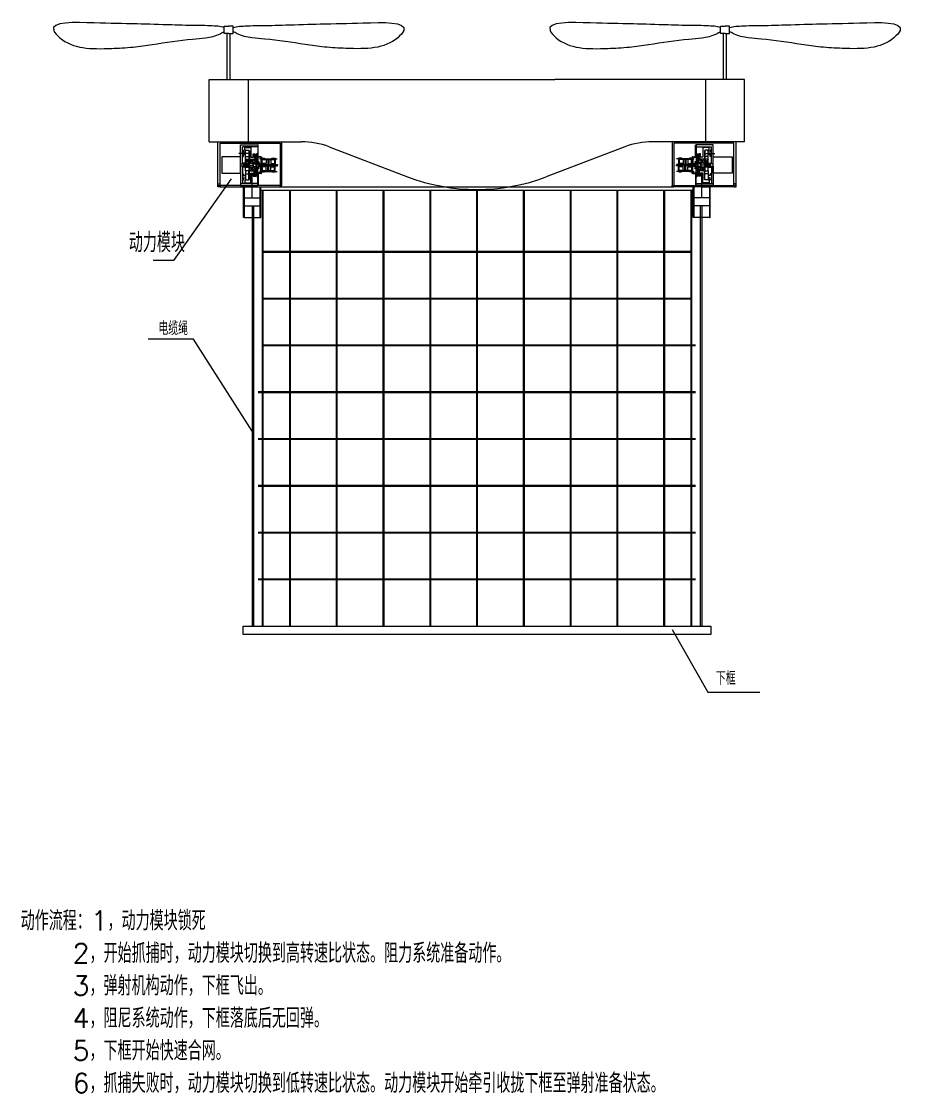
# Model space of a CAD drawing. Header units: millimetres. Extents: x 19097 to 24540, y 9793 to 14820.
# Drawn here: x 22277 to 24540, y 10831 to 13581 of the extents above; entities that cross this region are included whole.
import ezdxf

# ---------------------------------------------------------------- set-up
doc = ezdxf.new("R2010")
doc.units = ezdxf.units.MM
doc.layers.get('0').update_dxf_attribs({"lineweight": 20})
doc.layers.add('尺寸线', color=92, linetype='Continuous', lineweight=13)
doc.styles.get("Standard").update_dxf_attribs({"font": 'txt.shx', "bigfont": 'gbcbig.shx'})

msp = doc.modelspace()

# ---------------------------------------------------------------- linework, layer by layer
for p, q in [((22780.3, 13272.2), (22940.3, 13272.2)), ((22780.3, 13268.2), (22780.3, 13272.2)), ((22780.3, 13272.2), (22940.3, 13272.2)), ((22780.3, 13164.2), (22780.3, 13268.2)), ((22786.3, 13160.2), (22786.3, 13268.2)), ((22786.3, 13268.2), (22940.3, 13268.2)), ((22838.8, 13259.2), (22838.8, 13264.2)), ((22838.8, 13264.2), (22881.4, 13264.2)), ((22838.8, 13233.2), (22838.8, 13259.2)), ((22843.8, 13215.2), (22843.8, 13259.2)), ((22882.9, 13259.2), (22843.8, 13259.2)), ((22849.6, 13250.2), (22849.6, 13257.2)), ((22849.6, 13257.2), (22865.6, 13257.2)), ((22865.6, 13257.2), (22865.6, 13233)), ((22881.4, 13264.2), (22882.9, 13264.2)), ((22882.9, 13264.2), (22882.9, 13222.2)), ((22884.4, 13264.2), (22882.9, 13264.2)), ((22884.4, 13233.7), (22884.4, 13264.2)), ((22940.3, 13272.2), (22944.3, 13272.2)), ((22940.3, 13268.2), (22940.3, 13160.2)), ((22944.3, 13272.2), (22944.3, 13160.2)), ((23950.5, 13272.2), (23946.5, 13272.2)), ((23946.5, 13272.2), (23946.5, 13160.2)), ((24110.5, 13272.2), (23950.5, 13272.2)), ((24110.5, 13272.2), (23950.5, 13272.2)), ((24104.5, 13268.2), (23950.5, 13268.2)), ((23950.5, 13268.2), (23950.5, 13160.2)), ((24006.3, 13233.7), (24006.3, 13264.2)), ((24006.3, 13264.2), (24007.8, 13264.2)), ((24009.3, 13264.2), (24007.8, 13264.2)), ((24007.8, 13264.2), (24007.8, 13222.2)), ((24007.8, 13259.2), (24047, 13259.2)), ((24052, 13264.2), (24009.3, 13264.2)), ((24041.2, 13257.2), (24025.2, 13257.2)), ((24025.2, 13257.2), (24025.2, 13233)), ((24041.2, 13250.2), (24041.2, 13257.2)), ((24047, 13215.2), (24047, 13259.2)), ((24052, 13259.2), (24052, 13264.2)), ((24052, 13233.2), (24052, 13259.2)), ((24104.5, 13160.2), (24104.5, 13268.2)), ((24110.5, 13268.2), (24110.5, 13272.2)), ((24110.5, 13164.2), (24110.5, 13268.2)), ((22838.8, 13233.2), (22790.8, 13233.2)), ((22790.8, 13233.2), (22790.8, 13191.2)), ((22860.6, 13242.2), (22834.9, 13242.2)), ((22838.8, 13191.2), (22838.8, 13233.2)), ((22843.8, 13250.2), (22846.8, 13250.2)), ((22843.8, 13234.2), (22846.8, 13234.2)), ((22846.8, 13250.2), (22846.8, 13246.2)), ((22846.8, 13246.2), (22846.8, 13245.2)), ((22846.8, 13245.2), (22851.6, 13245.2)), ((22846.8, 13238.2), (22846.8, 13239.2)), ((22846.8, 13239.2), (22851.6, 13239.2)), ((22846.8, 13234.2), (22846.8, 13238.2)), ((22851.6, 13250.2), (22849.6, 13250.2)), ((22851.6, 13234.2), (22851.6, 13250.2)), ((22851.6, 13250.2), (22860.6, 13250.2)), ((22851.6, 13227.2), (22851.6, 13234.2)), ((22851.6, 13234.2), (22860.6, 13234.2)), ((22851.6, 13227.2), (22860.6, 13227.2)), ((22851.6, 13197.2), (22851.6, 13227.2)), ((22851.6, 13227.2), (22860.6, 13217.2)), ((22851.6, 13217.2), (22860.6, 13227.2)), ((22860.6, 13250.2), (22860.6, 13234.2)), ((22860.6, 13249.2), (22861.6, 13249.2)), ((22860.6, 13234.2), (22860.6, 13227.2)), ((22860.6, 13227.2), (22860.6, 13197.2)), ((22861.6, 13249.2), (22861.6, 13218.2)), ((22861.6, 13227.2), (22870.6, 13227.2)), ((22861.6, 13227.2), (22870.6, 13217.2)), ((22870.6, 13227.2), (22861.6, 13217.2)), ((22865.6, 13233), (22871.6, 13233)), ((22870.6, 13227.2), (22870.6, 13217.2)), ((22870.6, 13227.2), (22871.6, 13227.2)), ((22871.6, 13233), (22871.6, 13241)), ((22871.6, 13241), (22875.3, 13241)), ((22871.6, 13224.7), (22871.6, 13227.2)), ((22874.3, 13241), (22874.3, 13224.7)), ((22875.3, 13241), (22875.3, 13230.6)), ((22875.3, 13230.6), (22875.3, 13224.7)), ((22876.4, 13220.2), (22876.4, 13240.2)), ((22876.4, 13240.2), (22878.9, 13240.2)), ((22877.2, 13240.2), (22877.2, 13221.2)), ((22878.1, 13240.2), (22878.1, 13221.2)), ((22878.9, 13240.2), (22878.9, 13220.7)), ((22880.4, 13240.2), (22880.4, 13222.2)), ((22880.4, 13240.2), (22881.4, 13240.2)), ((22881.4, 13240.2), (22881.4, 13243.2)), ((22881.4, 13243.2), (22882.9, 13243.2)), ((22881.4, 13240.2), (22881.4, 13222.2)), ((22891.4, 13232.2), (22882.9, 13232.2)), ((22891.4, 13233.7), (22884.4, 13233.7)), ((22899.7, 13228.4), (22887.9, 13228.4)), ((22891.4, 13233.7), (22891.4, 13216.7)), ((22891.4, 13233.7), (22892.9, 13233.7)), ((22892.9, 13233.7), (22892.9, 13213.7)), ((22892.9, 13229.9), (22900.2, 13229.9)), ((22892.9, 13229.4), (22897.9, 13229.4)), ((22892.9, 13229.2), (22898.3, 13229.2)), ((22898.3, 13227.6), (22892.9, 13227.6)), ((22897.9, 13227.4), (22892.9, 13227.4)), ((22892.9, 13226.9), (22894.4, 13226.9)), ((22894.4, 13213.7), (22894.4, 13226.9)), ((22894.4, 13226.5), (22926.4, 13226.5)), ((22897.9, 13229.4), (22897.9, 13227.4)), ((22898.3, 13229.2), (22898.3, 13227.6)), ((22898.3, 13229.2), (22898.7, 13228.4)), ((22898.7, 13228.4), (22898.3, 13227.6)), ((22900.2, 13229.9), (22900.2, 13228.4)), ((22900.2, 13228.4), (22919.2, 13228.4)), ((22904.4, 13226.5), (22904.4, 13216.5)), ((22910.4, 13226.5), (22910.4, 13208.7)), ((22916.4, 13226.5), (22916.4, 13216.5)), ((22919.2, 13229.9), (22926.4, 13229.9)), ((22919.2, 13228.4), (22919.2, 13229.9)), ((22921.1, 13229.2), (22920.6, 13228.4)), ((22920.6, 13228.4), (22921.1, 13227.6)), ((22926.4, 13229.2), (22921.1, 13229.2)), ((22921.1, 13229.2), (22921.1, 13227.6)), ((22921.1, 13227.6), (22926.4, 13227.6)), ((22921.2, 13228.4), (22933, 13228.4)), ((22926.4, 13229.4), (22921.4, 13229.4)), ((22921.4, 13229.4), (22921.4, 13227.4)), ((22921.4, 13227.4), (22926.4, 13227.4)), ((22926.4, 13229.9), (22926.4, 13213.7)), ((22926.4, 13229.9), (22927.9, 13229.9)), ((22927.9, 13229.9), (22927.9, 13213.7)), ((23969.5, 13228.4), (23957.8, 13228.4)), ((23962.8, 13229.9), (23962.8, 13213.7)), ((23964.3, 13229.9), (23962.8, 13229.9)), ((23971.6, 13229.9), (23964.3, 13229.9)), ((23964.3, 13229.9), (23964.3, 13213.7)), ((23964.3, 13229.4), (23969.3, 13229.4)), ((23964.3, 13229.2), (23969.7, 13229.2)), ((23969.7, 13227.6), (23964.3, 13227.6)), ((23969.3, 13227.4), (23964.3, 13227.4)), ((23996.3, 13226.5), (23964.3, 13226.5)), ((23969.3, 13229.4), (23969.3, 13227.4)), ((23969.7, 13229.2), (23969.7, 13227.6)), ((23969.7, 13229.2), (23970.1, 13228.4)), ((23970.1, 13228.4), (23969.7, 13227.6)), ((23971.6, 13228.4), (23971.6, 13229.9)), ((23990.6, 13228.4), (23971.6, 13228.4)), ((23974.3, 13226.5), (23974.3, 13216.5)), ((23980.3, 13226.5), (23980.3, 13208.7)), ((23986.3, 13226.5), (23986.3, 13216.5)), ((23997.8, 13229.9), (23990.6, 13229.9)), ((23990.6, 13229.9), (23990.6, 13228.4)), ((23991.1, 13228.4), (24002.9, 13228.4)), ((23992.5, 13229.2), (23992, 13228.4)), ((23992, 13228.4), (23992.5, 13227.6)), ((23997.8, 13229.2), (23992.5, 13229.2)), ((23992.5, 13229.2), (23992.5, 13227.6)), ((23992.5, 13227.6), (23997.8, 13227.6)), ((23997.8, 13229.4), (23992.8, 13229.4)), ((23992.8, 13229.4), (23992.8, 13227.4)), ((23992.8, 13227.4), (23997.8, 13227.4)), ((23996.3, 13213.7), (23996.3, 13226.9)), ((23997.8, 13226.9), (23996.3, 13226.9)), ((23999.3, 13233.7), (23997.8, 13233.7)), ((23997.8, 13233.7), (23997.8, 13213.7)), ((23999.3, 13233.7), (23999.3, 13216.7)), ((23999.3, 13233.7), (24006.3, 13233.7)), ((23999.3, 13232.2), (24007.8, 13232.2)), ((24009.3, 13243.2), (24007.8, 13243.2)), ((24009.3, 13240.2), (24009.3, 13243.2)), ((24010.3, 13240.2), (24009.3, 13240.2)), ((24009.3, 13240.2), (24009.3, 13222.2)), ((24010.3, 13240.2), (24010.3, 13222.2)), ((24014.3, 13240.2), (24011.8, 13240.2)), ((24011.8, 13240.2), (24011.8, 13220.7)), ((24012.6, 13240.2), (24012.6, 13221.2)), ((24013.5, 13240.2), (24013.5, 13221.2)), ((24014.3, 13220.2), (24014.3, 13240.2)), ((24019.2, 13241), (24015.4, 13241)), ((24015.4, 13241), (24015.4, 13230.6)), ((24015.4, 13230.6), (24015.4, 13224.7)), ((24016.4, 13241), (24016.4, 13224.7)), ((24019.2, 13233), (24019.2, 13241)), ((24025.2, 13233), (24019.2, 13233)), ((24019.2, 13224.7), (24019.2, 13227.2)), ((24020.2, 13227.2), (24019.2, 13227.2)), ((24029.2, 13227.2), (24020.2, 13227.2)), ((24020.2, 13227.2), (24020.2, 13217.2)), ((24029.2, 13227.2), (24020.2, 13217.2)), ((24020.2, 13227.2), (24029.2, 13217.2)), ((24030.2, 13249.2), (24029.2, 13249.2)), ((24029.2, 13249.2), (24029.2, 13218.2)), ((24039.2, 13250.2), (24030.2, 13250.2)), ((24030.2, 13250.2), (24030.2, 13234.2)), ((24030.2, 13242.2), (24055.9, 13242.2)), ((24039.2, 13234.2), (24030.2, 13234.2)), ((24030.2, 13234.2), (24030.2, 13227.2)), ((24039.2, 13227.2), (24030.2, 13227.2)), ((24030.2, 13227.2), (24030.2, 13197.2)), ((24039.2, 13227.2), (24030.2, 13217.2)), ((24039.2, 13217.2), (24030.2, 13227.2)), ((24039.2, 13234.2), (24039.2, 13250.2)), ((24039.2, 13250.2), (24041.2, 13250.2)), ((24044, 13245.2), (24039.2, 13245.2)), ((24044, 13239.2), (24039.2, 13239.2)), ((24039.2, 13227.2), (24039.2, 13234.2)), ((24039.2, 13197.2), (24039.2, 13227.2)), ((24047, 13250.2), (24044, 13250.2)), ((24044, 13250.2), (24044, 13246.2)), ((24044, 13246.2), (24044, 13245.2)), ((24044, 13238.2), (24044, 13239.2)), ((24044, 13234.2), (24044, 13238.2)), ((24047, 13234.2), (24044, 13234.2)), ((24052, 13191.2), (24052, 13233.2)), ((24052, 13233.2), (24100, 13233.2)), ((24100, 13233.2), (24100, 13191.2)), ((22838.8, 13215.2), (22858.8, 13215.2)), ((22858.8, 13209.2), (22838.8, 13209.2)), ((22838.8, 13209.2), (22838.8, 13160.2)), ((22843.8, 13209.2), (22843.8, 13165.2)), ((22844.6, 13215.2), (22844.6, 13217.2)), ((22851.6, 13217.2), (22844.6, 13217.2)), ((22844.6, 13209.2), (22844.6, 13207.2)), ((22851.6, 13207.2), (22844.6, 13207.2)), ((22844.9, 13212.2), (22872.8, 13212.2)), ((22858.8, 13215.2), (22850.8, 13215.2)), ((22851.6, 13217.2), (22860.6, 13217.2)), ((22851.6, 13207.2), (22860.6, 13207.2)), ((22858.8, 13215.2), (22858.8, 13209.2)), ((22860.6, 13217.2), (22878.4, 13217.2)), ((22878.4, 13207.2), (22860.6, 13207.2)), ((22861.6, 13212.2), (22861.6, 13218.2)), ((22861.6, 13217.2), (22870.6, 13217.2)), ((22861.6, 13212.2), (22861.6, 13206.2)), ((22861.6, 13207.2), (22870.6, 13207.2)), ((22861.6, 13197.2), (22870.6, 13207.2)), ((22870.6, 13197.2), (22861.6, 13207.2)), ((22861.6, 13175.2), (22861.6, 13206.2)), ((22870.4, 13217.2), (22870.4, 13207.2)), ((22870.4, 13215.7), (22878.4, 13215.7)), ((22870.4, 13208.7), (22878.4, 13208.7)), ((22870.6, 13197.2), (22870.6, 13207.2)), ((22873.5, 13224.7), (22871.6, 13224.7)), ((22871.6, 13199.7), (22871.6, 13197.2)), ((22873.5, 13199.7), (22871.6, 13199.7)), ((22872.9, 13217.2), (22872.9, 13220.2)), ((22872.9, 13220.2), (22876.4, 13220.2)), ((22872.9, 13217.2), (22872.9, 13216)), ((22872.9, 13216), (22878.4, 13216)), ((22872.9, 13207.2), (22872.9, 13208.4)), ((22872.9, 13208.4), (22878.4, 13208.4)), ((22872.9, 13207.2), (22872.9, 13204.2)), ((22872.9, 13204.2), (22876.4, 13204.2)), ((22873.5, 13224.7), (22875.3, 13224.7)), ((22873.5, 13199.7), (22875.3, 13199.7)), ((22873.5, 13199.7), (22875.3, 13199.7)), ((22873.5, 13199.7), (22875.3, 13199.7)), ((22874.3, 13183.5), (22874.3, 13199.7)), ((22875.3, 13193.9), (22875.3, 13199.7)), ((22877.2, 13221.2), (22876.4, 13221.2)), ((22876.4, 13204.2), (22876.4, 13184.2)), ((22877.2, 13203.2), (22876.4, 13203.2)), ((22877.2, 13184.2), (22877.2, 13203.2)), ((22877.4, 13212.2), (22880.4, 13212.2)), ((22878.1, 13221.2), (22878.9, 13221.2)), ((22878.1, 13184.2), (22878.1, 13203.2)), ((22878.1, 13203.2), (22878.9, 13203.2)), ((22878.4, 13218.7), (22878.4, 13217.2)), ((22880.4, 13218.7), (22878.4, 13218.7)), ((22878.4, 13217.2), (22878.4, 13207.2)), ((22880.4, 13214.7), (22878.4, 13214.7)), ((22878.4, 13214.7), (22878.4, 13209.7)), ((22878.4, 13209.7), (22880.4, 13209.7)), ((22878.9, 13220.7), (22886.4, 13220.7)), ((22878.9, 13184.2), (22878.9, 13203.7)), ((22878.9, 13203.7), (22886.4, 13203.7)), ((22882.9, 13222.2), (22880.4, 13222.2)), ((22880.4, 13205.2), (22880.4, 13219.2)), ((22880.4, 13219.2), (22885.4, 13219.2)), ((22885.4, 13219.2), (22880.4, 13214.7)), ((22880.4, 13219.2), (22885.4, 13214.7)), ((22880.4, 13214.7), (22885.4, 13214.7)), ((22880.4, 13209.7), (22885.4, 13209.7)), ((22885.4, 13205.2), (22880.4, 13209.7)), ((22880.4, 13205.2), (22885.4, 13209.7)), ((22880.4, 13205.2), (22885.4, 13205.2)), ((22880.4, 13184.2), (22880.4, 13202.2)), ((22882.9, 13202.2), (22880.4, 13202.2)), ((22881.4, 13184.2), (22881.4, 13202.2)), ((22882.9, 13160.2), (22882.9, 13202.2)), ((22885.9, 13213.7), (22885.2, 13212.2)), ((22885.2, 13212.2), (22885.9, 13210.7)), ((22885.4, 13219.2), (22885.4, 13219.7)), ((22885.4, 13219.7), (22886.2, 13219.7)), ((22885.4, 13219.2), (22885.4, 13205.2)), ((22886.4, 13219.2), (22885.4, 13219.2)), ((22885.4, 13215.7), (22885.9, 13215.7)), ((22885.9, 13208.7), (22885.4, 13208.7)), ((22886.4, 13205.2), (22885.4, 13205.2)), ((22885.4, 13204.7), (22886.2, 13204.7)), ((22885.9, 13215.7), (22888.9, 13215.7)), ((22886.4, 13213.7), (22885.9, 13213.7)), ((22885.9, 13213.7), (22885.9, 13210.7)), ((22885.9, 13210.7), (22886.4, 13210.7)), ((22885.9, 13208.7), (22888.9, 13208.7)), ((22886.2, 13219.7), (22886.2, 13219.2)), ((22886.2, 13204.7), (22886.2, 13205.2)), ((22886.4, 13220.7), (22886.4, 13219.2)), ((22890.4, 13213.7), (22886.4, 13213.7)), ((22886.4, 13213.7), (22886.4, 13210.7)), ((22886.4, 13210.7), (22890.4, 13210.7)), ((22886.4, 13203.7), (22886.4, 13205.2)), ((22887, 13215.7), (22887, 13208.7)), ((22887.6, 13207.4), (22887.6, 13217.3)), ((22888.2, 13215.7), (22888.2, 13208.7)), ((22888.9, 13215.7), (22888.9, 13213.7)), ((22888.9, 13208.7), (22888.9, 13210.7)), ((22890.4, 13213.7), (22933.4, 13213.7)), ((22890.4, 13210.7), (22933.4, 13210.7)), ((22891.4, 13216.7), (22892.9, 13216.7)), ((22891.4, 13190.7), (22891.4, 13207.7)), ((22891.4, 13207.7), (22892.9, 13207.7)), ((22892.9, 13190.7), (22892.9, 13210.7)), ((22904.4, 13216.5), (22894.4, 13216.5)), ((22894.4, 13210.7), (22894.4, 13197.6)), ((22904.4, 13208), (22894.4, 13208)), ((22904.4, 13198), (22904.4, 13208)), ((22910.4, 13225.5), (22908.9, 13225.5)), ((22908.9, 13225.5), (22908.9, 13213.7)), ((22908.9, 13199), (22908.9, 13210.7)), ((22910.4, 13199), (22908.9, 13199)), ((22910.4, 13225.5), (22911.9, 13225.5)), ((22910.4, 13198), (22910.4, 13215.8)), ((22910.4, 13199), (22911.9, 13199)), ((22911.9, 13225.5), (22911.9, 13213.7)), ((22911.9, 13199), (22911.9, 13210.7)), ((22916.4, 13216.5), (22926.4, 13216.5)), ((22916.4, 13198), (22916.4, 13208)), ((22916.4, 13208), (22926.4, 13208)), ((22926.4, 13194.6), (22926.4, 13210.7)), ((22927.9, 13194.6), (22927.9, 13210.7)), ((22933.4, 13213.7), (22933.4, 13212.2)), ((22933.4, 13210.7), (22933.4, 13212.2)), ((24000.3, 13213.7), (23957.3, 13213.7)), ((23957.3, 13213.7), (23957.3, 13212.2)), ((23957.3, 13210.7), (23957.3, 13212.2)), ((24000.3, 13210.7), (23957.3, 13210.7)), ((23962.8, 13194.6), (23962.8, 13210.7)), ((23974.3, 13216.5), (23964.3, 13216.5)), ((23964.3, 13194.6), (23964.3, 13210.7)), ((23974.3, 13208), (23964.3, 13208)), ((23974.3, 13198), (23974.3, 13208)), ((23980.3, 13225.5), (23978.8, 13225.5)), ((23978.8, 13225.5), (23978.8, 13213.7)), ((23978.8, 13199), (23978.8, 13210.7)), ((23980.3, 13199), (23978.8, 13199)), ((23980.3, 13225.5), (23981.8, 13225.5)), ((23980.3, 13198), (23980.3, 13215.8)), ((23980.3, 13199), (23981.8, 13199)), ((23981.8, 13225.5), (23981.8, 13213.7)), ((23981.8, 13199), (23981.8, 13210.7)), ((23986.3, 13216.5), (23996.3, 13216.5)), ((23986.3, 13198), (23986.3, 13208)), ((23986.3, 13208), (23996.3, 13208)), ((23996.3, 13210.7), (23996.3, 13197.6)), ((23999.3, 13216.7), (23997.8, 13216.7)), ((23997.8, 13190.7), (23997.8, 13210.7)), ((23999.3, 13207.7), (23997.8, 13207.7)), ((23999.3, 13190.7), (23999.3, 13207.7)), ((24000.3, 13213.7), (24004.3, 13213.7)), ((24004.3, 13210.7), (24000.3, 13210.7)), ((24004.8, 13215.7), (24001.8, 13215.7)), ((24001.8, 13215.7), (24001.8, 13213.7)), ((24001.8, 13208.7), (24001.8, 13210.7)), ((24004.8, 13208.7), (24001.8, 13208.7)), ((24002.5, 13215.7), (24002.5, 13208.7)), ((24003.1, 13207.4), (24003.1, 13217.3)), ((24003.7, 13215.7), (24003.7, 13208.7)), ((24011.8, 13220.7), (24004.3, 13220.7)), ((24004.3, 13220.7), (24004.3, 13219.2)), ((24004.3, 13219.2), (24005.3, 13219.2)), ((24004.3, 13213.7), (24004.3, 13210.7)), ((24004.3, 13213.7), (24004.9, 13213.7)), ((24004.9, 13210.7), (24004.3, 13210.7)), ((24004.3, 13203.7), (24004.3, 13205.2)), ((24004.3, 13205.2), (24005.3, 13205.2)), ((24011.8, 13203.7), (24004.3, 13203.7)), ((24005.3, 13219.7), (24004.5, 13219.7)), ((24004.5, 13219.7), (24004.5, 13219.2)), ((24004.5, 13204.7), (24004.5, 13205.2)), ((24005.3, 13204.7), (24004.5, 13204.7)), ((24005.3, 13215.7), (24004.8, 13215.7)), ((24004.8, 13208.7), (24005.3, 13208.7)), ((24004.9, 13213.7), (24004.9, 13210.7)), ((24004.9, 13213.7), (24005.5, 13212.2)), ((24005.5, 13212.2), (24004.9, 13210.7)), ((24005.3, 13219.2), (24005.3, 13219.7)), ((24010.3, 13219.2), (24005.3, 13219.2)), ((24005.3, 13219.2), (24005.3, 13205.2)), ((24005.3, 13219.2), (24010.3, 13214.7)), ((24010.3, 13219.2), (24005.3, 13214.7)), ((24010.3, 13214.7), (24005.3, 13214.7)), ((24010.3, 13209.7), (24005.3, 13209.7)), ((24005.3, 13205.2), (24010.3, 13209.7)), ((24010.3, 13205.2), (24005.3, 13209.7)), ((24010.3, 13205.2), (24005.3, 13205.2)), ((24007.8, 13222.2), (24010.3, 13222.2)), ((24007.8, 13160.2), (24007.8, 13202.2)), ((24007.8, 13202.2), (24010.3, 13202.2)), ((24009.3, 13184.2), (24009.3, 13202.2)), ((24010.3, 13205.2), (24010.3, 13219.2)), ((24010.3, 13218.7), (24012.3, 13218.7)), ((24010.3, 13214.7), (24012.3, 13214.7)), ((24013.3, 13212.2), (24010.3, 13212.2)), ((24012.3, 13209.7), (24010.3, 13209.7)), ((24010.3, 13184.2), (24010.3, 13202.2)), ((24012.6, 13221.2), (24011.8, 13221.2)), ((24011.8, 13184.2), (24011.8, 13203.7)), ((24012.6, 13203.2), (24011.8, 13203.2)), ((24012.3, 13218.7), (24012.3, 13217.2)), ((24030.2, 13217.2), (24012.3, 13217.2)), ((24012.3, 13217.2), (24012.3, 13207.2)), ((24017.8, 13216), (24012.3, 13216)), ((24020.3, 13215.7), (24012.3, 13215.7)), ((24012.3, 13214.7), (24012.3, 13209.7)), ((24020.3, 13208.7), (24012.3, 13208.7)), ((24017.8, 13208.4), (24012.3, 13208.4)), ((24012.3, 13207.2), (24030.2, 13207.2)), ((24012.6, 13184.2), (24012.6, 13203.2)), ((24013.5, 13221.2), (24014.3, 13221.2)), ((24013.5, 13184.2), (24013.5, 13203.2)), ((24013.5, 13203.2), (24014.3, 13203.2)), ((24017.8, 13220.2), (24014.3, 13220.2)), ((24017.8, 13204.2), (24014.3, 13204.2)), ((24014.3, 13204.2), (24014.3, 13184.2)), ((24017.3, 13224.7), (24015.4, 13224.7)), ((24015.4, 13193.9), (24015.4, 13199.7)), ((24017.3, 13199.7), (24015.4, 13199.7)), ((24017.3, 13199.7), (24015.4, 13199.7)), ((24017.3, 13199.7), (24015.4, 13199.7)), ((24016.4, 13183.5), (24016.4, 13199.7)), ((24017.3, 13224.7), (24019.2, 13224.7)), ((24017.3, 13199.7), (24019.2, 13199.7)), ((24017.8, 13217.2), (24017.8, 13220.2)), ((24017.8, 13217.2), (24017.8, 13216)), ((24017.8, 13207.2), (24017.8, 13208.4)), ((24017.8, 13207.2), (24017.8, 13204.2)), ((24045.8, 13212.2), (24018, 13212.2)), ((24019.2, 13199.7), (24019.2, 13197.2)), ((24029.2, 13217.2), (24020.2, 13217.2)), ((24029.2, 13207.2), (24020.2, 13207.2)), ((24020.2, 13197.2), (24020.2, 13207.2)), ((24029.2, 13197.2), (24020.2, 13207.2)), ((24020.2, 13197.2), (24029.2, 13207.2)), ((24020.3, 13217.2), (24020.3, 13207.2)), ((24029.2, 13212.2), (24029.2, 13218.2)), ((24029.2, 13212.2), (24029.2, 13206.2)), ((24029.2, 13175.2), (24029.2, 13206.2)), ((24039.2, 13217.2), (24030.2, 13217.2)), ((24039.2, 13207.2), (24030.2, 13207.2)), ((24052, 13215.2), (24032, 13215.2)), ((24032, 13215.2), (24032, 13209.2)), ((24032, 13215.2), (24040, 13215.2)), ((24032, 13209.2), (24052, 13209.2)), ((24039.2, 13217.2), (24046.2, 13217.2)), ((24039.2, 13207.2), (24046.2, 13207.2)), ((24046.2, 13215.2), (24046.2, 13217.2)), ((24046.2, 13209.2), (24046.2, 13207.2)), ((24047, 13209.2), (24047, 13165.2)), ((24052, 13209.2), (24052, 13160.2)), ((22790.8, 13191.2), (22838.8, 13191.2)), ((22843.8, 13190.2), (22846.8, 13190.2)), ((22843.8, 13174.2), (22846.8, 13174.2)), ((22846.8, 13190.2), (22846.8, 13186.2)), ((22846.8, 13186.2), (22846.8, 13185.2)), ((22846.8, 13185.2), (22851.6, 13185.2)), ((22846.8, 13178.2), (22846.8, 13179.2)), ((22846.8, 13179.2), (22851.6, 13179.2)), ((22846.8, 13174.2), (22846.8, 13178.2)), ((22851.6, 13174.2), (22849.6, 13174.2)), ((22849.6, 13174.2), (22849.6, 13167.2)), ((22851.6, 13174.2), (22849.6, 13174.2)), ((22860.6, 13197.2), (22851.6, 13197.2)), ((22851.6, 13197.2), (22851.6, 13190.2)), ((22851.6, 13190.2), (22860.6, 13190.2)), ((22851.6, 13190.2), (22860.6, 13190.2)), ((22851.6, 13190.2), (22851.6, 13174.2)), ((22851.6, 13174.2), (22860.6, 13174.2)), ((22860.6, 13190.2), (22860.6, 13197.2)), ((22860.6, 13174.2), (22860.6, 13190.2)), ((22860.6, 13175.2), (22861.6, 13175.2)), ((22860.6, 13175.2), (22861.6, 13175.2)), ((22861.6, 13197.2), (22870.6, 13197.2)), ((22865.6, 13167.2), (22865.6, 13191.5)), ((22865.6, 13191.5), (22871.6, 13191.5)), ((22868.6, 13128.1), (22868.6, 13191.5)), ((22870.6, 13197.2), (22871.6, 13197.2)), ((22871.6, 13191.5), (22871.6, 13183.5)), ((22871.6, 13183.5), (22875.3, 13183.5)), ((22875.3, 13183.5), (22875.3, 13193.9)), ((22876.4, 13184.2), (22878.9, 13184.2)), ((22880.4, 13184.2), (22881.4, 13184.2)), ((22881.4, 13184.2), (22881.4, 13181.2)), ((22881.4, 13181.2), (22882.9, 13181.2)), ((22891.4, 13192.2), (22882.9, 13192.2)), ((22891.4, 13190.7), (22884.4, 13190.7)), ((22884.4, 13190.7), (22884.4, 13160.2)), ((22899.7, 13196.1), (22887.9, 13196.1)), ((22891.4, 13190.7), (22892.9, 13190.7)), ((22892.9, 13197.6), (22894.4, 13197.6)), ((22897.9, 13197.1), (22892.9, 13197.1)), ((22898.3, 13196.9), (22892.9, 13196.9)), ((22892.9, 13195.3), (22898.3, 13195.3)), ((22892.9, 13195.1), (22897.9, 13195.1)), ((22892.9, 13194.6), (22900.2, 13194.6)), ((22894.4, 13198), (22926.4, 13198)), ((22897.9, 13195.1), (22897.9, 13197.1)), ((22898.3, 13195.3), (22898.3, 13196.9)), ((22898.7, 13196.1), (22898.3, 13196.9)), ((22898.3, 13195.3), (22898.7, 13196.1)), ((22900.2, 13194.6), (22900.2, 13196.1)), ((22900.2, 13196.1), (22919.2, 13196.1)), ((22919.2, 13196.1), (22919.2, 13194.6)), ((22919.2, 13194.6), (22926.4, 13194.6)), ((22920.6, 13196.1), (22921.1, 13196.9)), ((22921.1, 13195.3), (22920.6, 13196.1)), ((22921.1, 13195.3), (22921.1, 13196.9)), ((22921.1, 13196.9), (22926.4, 13196.9)), ((22926.4, 13195.3), (22921.1, 13195.3)), ((22921.2, 13196.1), (22933, 13196.1)), ((22921.4, 13195.1), (22921.4, 13197.1)), ((22921.4, 13197.1), (22926.4, 13197.1)), ((22926.4, 13195.1), (22921.4, 13195.1)), ((22926.4, 13194.6), (22927.9, 13194.6)), ((23969.5, 13196.1), (23957.8, 13196.1)), ((23964.3, 13194.6), (23962.8, 13194.6)), ((23996.3, 13198), (23964.3, 13198)), ((23969.3, 13197.1), (23964.3, 13197.1)), ((23969.7, 13196.9), (23964.3, 13196.9)), ((23964.3, 13195.3), (23969.7, 13195.3)), ((23964.3, 13195.1), (23969.3, 13195.1)), ((23971.6, 13194.6), (23964.3, 13194.6)), ((23969.3, 13195.1), (23969.3, 13197.1)), ((23969.7, 13195.3), (23969.7, 13196.9)), ((23970.1, 13196.1), (23969.7, 13196.9)), ((23969.7, 13195.3), (23970.1, 13196.1)), ((23990.6, 13196.1), (23971.6, 13196.1)), ((23971.6, 13196.1), (23971.6, 13194.6)), ((23990.6, 13194.6), (23990.6, 13196.1)), ((23997.8, 13194.6), (23990.6, 13194.6)), ((23991.1, 13196.1), (24002.9, 13196.1)), ((23992, 13196.1), (23992.5, 13196.9)), ((23992.5, 13195.3), (23992, 13196.1)), ((23992.5, 13195.3), (23992.5, 13196.9)), ((23992.5, 13196.9), (23997.8, 13196.9)), ((23997.8, 13195.3), (23992.5, 13195.3)), ((23992.8, 13195.1), (23992.8, 13197.1)), ((23992.8, 13197.1), (23997.8, 13197.1)), ((23997.8, 13195.1), (23992.8, 13195.1)), ((23997.8, 13197.6), (23996.3, 13197.6)), ((23999.3, 13190.7), (23997.8, 13190.7)), ((23999.3, 13192.2), (24007.8, 13192.2)), ((23999.3, 13190.7), (24006.3, 13190.7)), ((24006.3, 13190.7), (24006.3, 13160.2)), ((24009.3, 13181.2), (24007.8, 13181.2)), ((24009.3, 13184.2), (24009.3, 13181.2)), ((24010.3, 13184.2), (24009.3, 13184.2)), ((24014.3, 13184.2), (24011.8, 13184.2)), ((24015.4, 13183.5), (24015.4, 13193.9)), ((24019.2, 13183.5), (24015.4, 13183.5)), ((24020.2, 13197.2), (24019.2, 13197.2)), ((24025.2, 13191.5), (24019.2, 13191.5)), ((24019.2, 13191.5), (24019.2, 13183.5)), ((24029.2, 13197.2), (24020.2, 13197.2)), ((24022.2, 13128.1), (24022.2, 13191.5)), ((24025.2, 13167.2), (24025.2, 13191.5)), ((24030.2, 13175.2), (24029.2, 13175.2)), ((24030.2, 13175.2), (24029.2, 13175.2)), ((24030.2, 13197.2), (24039.2, 13197.2)), ((24030.2, 13190.2), (24030.2, 13197.2)), ((24039.2, 13190.2), (24030.2, 13190.2)), ((24039.2, 13190.2), (24030.2, 13190.2)), ((24030.2, 13174.2), (24030.2, 13190.2)), ((24039.2, 13174.2), (24030.2, 13174.2)), ((24039.2, 13197.2), (24039.2, 13190.2)), ((24039.2, 13190.2), (24039.2, 13174.2)), ((24044, 13185.2), (24039.2, 13185.2)), ((24044, 13179.2), (24039.2, 13179.2)), ((24039.2, 13174.2), (24041.2, 13174.2)), ((24039.2, 13174.2), (24041.2, 13174.2)), ((24041.2, 13174.2), (24041.2, 13167.2)), ((24047, 13190.2), (24044, 13190.2)), ((24044, 13190.2), (24044, 13186.2)), ((24044, 13186.2), (24044, 13185.2)), ((24044, 13178.2), (24044, 13179.2)), ((24044, 13174.2), (24044, 13178.2)), ((24047, 13174.2), (24044, 13174.2)), ((24100, 13191.2), (24052, 13191.2)), ((22780.3, 13160.2), (22780.3, 13164.2)), ((22780.3, 13164.2), (22786.3, 13164.2)), ((22780.3, 13156.2), (22780.3, 13160.2)), ((22780.3, 13160.2), (22786.3, 13160.2)), ((22786.3, 13156.2), (22780.3, 13156.2)), ((22940.3, 13160.2), (22786.3, 13160.2)), ((22786.3, 13160.2), (22786.3, 13156.2)), ((22786.3, 13156.2), (22940.3, 13156.2)), ((22882.9, 13165.2), (22838.8, 13165.2)), ((22838.8, 13160.2), (22882.9, 13160.2)), ((22846.6, 13078.2), (22846.6, 13156.2)), ((22868.6, 13156.2), (22848.6, 13156.2)), ((22848.6, 13156.2), (22848.6, 13078.2)), ((22849.6, 13167.2), (22865.6, 13167.2)), ((22884.4, 13160.2), (22882.9, 13160.2)), ((22888.6, 13156.2), (22888.6, 13078.2)), ((22890.6, 13078.2), (22890.6, 13156.2)), ((22890.6, 13148.2), (23946.5, 13148.2)), ((22894.4, 13148.2), (22894.4, 12030.2)), ((22896.4, 13148.2), (22896.4, 12030.2)), ((22940.3, 13156.2), (22940.3, 13160.2)), ((22944.3, 13160.2), (22940.3, 13160.2)), ((22940.3, 13156.2), (22944.3, 13156.2)), ((22940.3, 13156.2), (23950.5, 13156.2)), ((22944.3, 13156.2), (22944.3, 13160.2)), ((22964.4, 13148.2), (22964.4, 12030.2)), ((22966.4, 13148.2), (22966.4, 12030.2)), ((23084.4, 13148.2), (23084.4, 12030.2)), ((23086.4, 13148.2), (23086.4, 12030.2)), ((23204.4, 13148.2), (23204.4, 12030.2)), ((23206.4, 13148.2), (23206.4, 12030.2)), ((23324.4, 13148.2), (23324.4, 12030.2)), ((23326.4, 13148.2), (23326.4, 12030.2)), ((23444.4, 13148.2), (23444.4, 12030.2)), ((23446.4, 13148.2), (23446.4, 12030.2)), ((23564.4, 13148.2), (23564.4, 12030.2)), ((23566.4, 13148.2), (23566.4, 12030.2)), ((23684.4, 13148.2), (23684.4, 12030.2)), ((23686.4, 13148.2), (23686.4, 12030.2)), ((23804.4, 13148.2), (23804.4, 12030.2)), ((23806.4, 13148.2), (23806.4, 12030.2)), ((23924.4, 13148.2), (23924.4, 12030.2)), ((23926.4, 13148.2), (23926.4, 12030.2)), ((23946.5, 13160.2), (23950.5, 13160.2)), ((23946.5, 13156.2), (23946.5, 13160.2)), ((23950.5, 13156.2), (23946.5, 13156.2)), ((23946.5, 13148.2), (24000.2, 13148.2)), ((23950.5, 13160.2), (24104.5, 13160.2)), ((23950.5, 13156.2), (23950.5, 13160.2)), ((24104.5, 13156.2), (23950.5, 13156.2)), ((23994.4, 13148.2), (23994.4, 12030.2)), ((23996.4, 13148.2), (23996.4, 12030.2)), ((24000.2, 13078.2), (24000.2, 13156.2)), ((24002.2, 13156.2), (24002.2, 13078.2)), ((24006.3, 13160.2), (24007.8, 13160.2)), ((24007.8, 13165.2), (24052, 13165.2)), ((24052, 13160.2), (24007.8, 13160.2)), ((24022.2, 13156.2), (24042.2, 13156.2)), ((24041.2, 13167.2), (24025.2, 13167.2)), ((24042.2, 13156.2), (24042.2, 13078.2)), ((24044.2, 13078.2), (24044.2, 13156.2)), ((24110.5, 13164.2), (24104.5, 13164.2)), ((24104.5, 13160.2), (24104.5, 13156.2)), ((24110.5, 13160.2), (24104.5, 13160.2)), ((24104.5, 13156.2), (24110.5, 13156.2)), ((24110.5, 13160.2), (24110.5, 13164.2)), ((24110.5, 13156.2), (24110.5, 13160.2)), ((22848.6, 13128.1), (22888.6, 13128.1)), ((24042.2, 13128.1), (24002.2, 13128.1)), ((22848.6, 13108.1), (22888.6, 13108.1)), ((22868.6, 13108.1), (22868.6, 12030.2)), ((22872.6, 13108.1), (22872.6, 12030.2)), ((24042.2, 13108.1), (24002.2, 13108.1)), ((24018.2, 13108.1), (24018.2, 12030.2)), ((24022.2, 13108.1), (24022.2, 12030.2)), ((22848.6, 13078.2), (22846.6, 13078.2)), ((22848.6, 13078.2), (22888.6, 13078.2)), ((22888.6, 13078.2), (22890.6, 13078.2)), ((24002.2, 13078.2), (24000.2, 13078.2)), ((24042.2, 13078.2), (24002.2, 13078.2)), ((24042.2, 13078.2), (24044.2, 13078.2)), ((22894.4, 12991.2), (23996.4, 12991.2)), ((22894.4, 12989.2), (23996.4, 12989.2)), ((22894.4, 12871.2), (23996.4, 12871.2)), ((22894.4, 12869.2), (23996.4, 12869.2)), ((22894.4, 12751.2), (24006.4, 12751.2)), ((22894.4, 12749.2), (24006.4, 12749.2)), ((22884.4, 12631.2), (24006.4, 12631.2)), ((22884.4, 12629.2), (24006.4, 12629.2)), ((22884.4, 12511.2), (24006.4, 12511.2)), ((22884.4, 12509.2), (24006.4, 12509.2)), ((22884.4, 12391.2), (24006.4, 12391.2)), ((22884.4, 12389.2), (24006.4, 12389.2)), ((22884.4, 12271.2), (24006.4, 12271.2)), ((22884.4, 12269.2), (24006.4, 12269.2)), ((22884.4, 12151.2), (24006.4, 12151.2)), ((22884.4, 12149.2), (24006.4, 12149.2)), ((22845.4, 12030.2), (24045.4, 12030.2)), ((22845.4, 12008.2), (22845.4, 12030.2)), ((24045.4, 12030.2), (24045.4, 12008.2)), ((24045.4, 12008.2), (22845.4, 12008.2))]:
    msp.add_line(p, q)
at = {"layer": '尺寸线'}
for p, q in [((22797, 13549.5), (22797, 13568.4)), ((22797, 13568.4), (22808.7, 13568.4)), ((22820.3, 13568.4), (22808.7, 13568.4)), ((22820.3, 13549.5), (22820.3, 13568.4)), ((24070.4, 13549.5), (24070.4, 13568.4)), ((24070.4, 13568.4), (24082.1, 13568.4)), ((24093.8, 13568.4), (24082.1, 13568.4)), ((24093.8, 13549.5), (24093.8, 13568.4)), ((22808.7, 13549.5), (22797, 13549.5)), ((22804.7, 13431.9), (22804.7, 13549.5)), ((22808.7, 13549.5), (22820.3, 13549.5)), ((22812.7, 13431.9), (22812.7, 13549.5)), ((24082.1, 13549.5), (24070.4, 13549.5)), ((24078.1, 13431.9), (24078.1, 13549.5)), ((24082.1, 13549.5), (24093.8, 13549.5)), ((24086.1, 13431.9), (24086.1, 13549.5)), ((22758.7, 13272.2), (22758.7, 13431.9)), ((22758.7, 13431.9), (22858.7, 13431.9)), ((22858.7, 13431.9), (22858.7, 13272.2)), ((22858.7, 13431.9), (23245.3, 13431.9)), ((23245.3, 13431.9), (23645.5, 13431.9)), ((24032.1, 13431.9), (23645.5, 13431.9)), ((24132.1, 13431.9), (24032.1, 13431.9)), ((24032.1, 13431.9), (24032.1, 13272.2)), ((24132.1, 13272.2), (24132.1, 13431.9)), ((22758.7, 13272.2), (22994.9, 13272.2)), ((23066.1, 13259.1), (23267.2, 13182.4)), ((23824.6, 13259.1), (23623.5, 13182.4)), ((24132.1, 13272.2), (23895.9, 13272.2)), ((22814.8, 13177.1), (22667.1, 12967.8)), ((22667.1, 12967.8), (22614.4, 12967.8)), ((22717.9, 12765.8), (22602.1, 12765.8)), ((22868.6, 12530.2), (22717.9, 12765.8)), ((23946.5, 12021.1), (24038.3, 11860.6)), ((24038.3, 11860.6), (24171.4, 11860.6))]:
    msp.add_line(p, q, dxfattribs=at)
for centre, radius, start, end in [((22994.9, 13072.2), 200, 69.1259, 90), ((23895.9, 13072.2), 200, 90, 110.8741), ((23445.4, 13649.6), 500, 249.1259, 290.8741)]:
    msp.add_arc(centre, radius, start, end, dxfattribs=at)
for points in [[(22797, 13565.3), (22791.9, 13566.9), (22779.9, 13568.8), (22758.5, 13569.2), (22730.8, 13571), (22697.8, 13570.4), (22645, 13572.2), (22558.6, 13574.7), (22469.9, 13576.5), (22335, 13581.2), (22400.2, 13509.9), (22469.9, 13509.5), (22561.2, 13513.9), (22630.6, 13524.1), (22692.3, 13534.3), (22751.2, 13538.3), (22779, 13543.7), (22793.6, 13553.1), (22797, 13554.4)], [(22820.3, 13565.3), (22825.4, 13566.9), (22837.4, 13568.8), (22858.9, 13569.2), (22886.6, 13571), (22919.5, 13570.4), (22972.3, 13572.2), (23058.7, 13574.7), (23147.5, 13576.5), (23282.3, 13581.2), (23217.1, 13509.9), (23147.4, 13509.5), (23056.1, 13513.9), (22986.7, 13524.1), (22925, 13534.3), (22866.2, 13538.3), (22838.3, 13543.7), (22823.7, 13553.1), (22820.3, 13554.4)], [(24070.4, 13565.3), (24065.4, 13566.9), (24053.3, 13568.8), (24031.9, 13569.2), (24004.2, 13571), (23971.2, 13570.4), (23918.5, 13572.2), (23832.1, 13574.7), (23743.3, 13576.5), (23608.5, 13581.2), (23673.7, 13509.9), (23743.4, 13509.5), (23834.7, 13513.9), (23904.1, 13524.1), (23965.8, 13534.3), (24024.6, 13538.3), (24052.4, 13543.7), (24067.1, 13553.1), (24070.4, 13554.4)], [(24093.8, 13565.3), (24098.9, 13566.9), (24110.9, 13568.8), (24132.3, 13569.2), (24160, 13571), (24193, 13570.4), (24245.7, 13572.2), (24332.1, 13574.7), (24420.9, 13576.5), (24555.7, 13581.2), (24490.5, 13509.9), (24420.9, 13509.5), (24329.5, 13513.9), (24260.2, 13524.1), (24198.4, 13534.3), (24139.6, 13538.3), (24111.8, 13543.7), (24097.1, 13553.1), (24093.8, 13554.4)]]:
    msp.add_open_spline(points, degree=3, knots=[0, 0, 0, 0, 15.956852, 36.209948, 64.322052, 99.20151, 134.835563, 224.011583, 345.454697, 486.494285, 520.73685, 689.613693, 745.629916, 795.340134, 899.844884, 932.940634, 972.580036, 983.489489, 983.489489, 983.489489, 983.489489], dxfattribs=at)

# ---------------------------------------------------------------- texts
at = {"layer": '尺寸线', "attachment_point": 1}
for s, insert, char_height, width in [('动力模块', (22552.2, 13038.7), 50, 210.352), ('电缆绳', (22628.3, 12811.3), 35, 210.352), ('下框', (24058.8, 11913.7), 35, 210.352), ('动作流程：1，动力模块锁死\\P   2，开始抓捕时，动力模块切换到高转速比状态。阻力系统准备动作。\\P   3，弹射机构动作，下框飞出。\\P   4，阻尼系统动作，下框落底后无回弹。\\P   5，下框开始快速合网。\\P   6，抓捕失败时，动力模块切换到低转速比状态。动力模块开始牵引收拢下框至弹射准备状态。', (22274.8, 11299.5), 50, 2080.327)]:
    msp.add_mtext(s, dxfattribs=dict(at, insert=insert, char_height=char_height, width=width))

doc.saveas('drawing.dxf')
